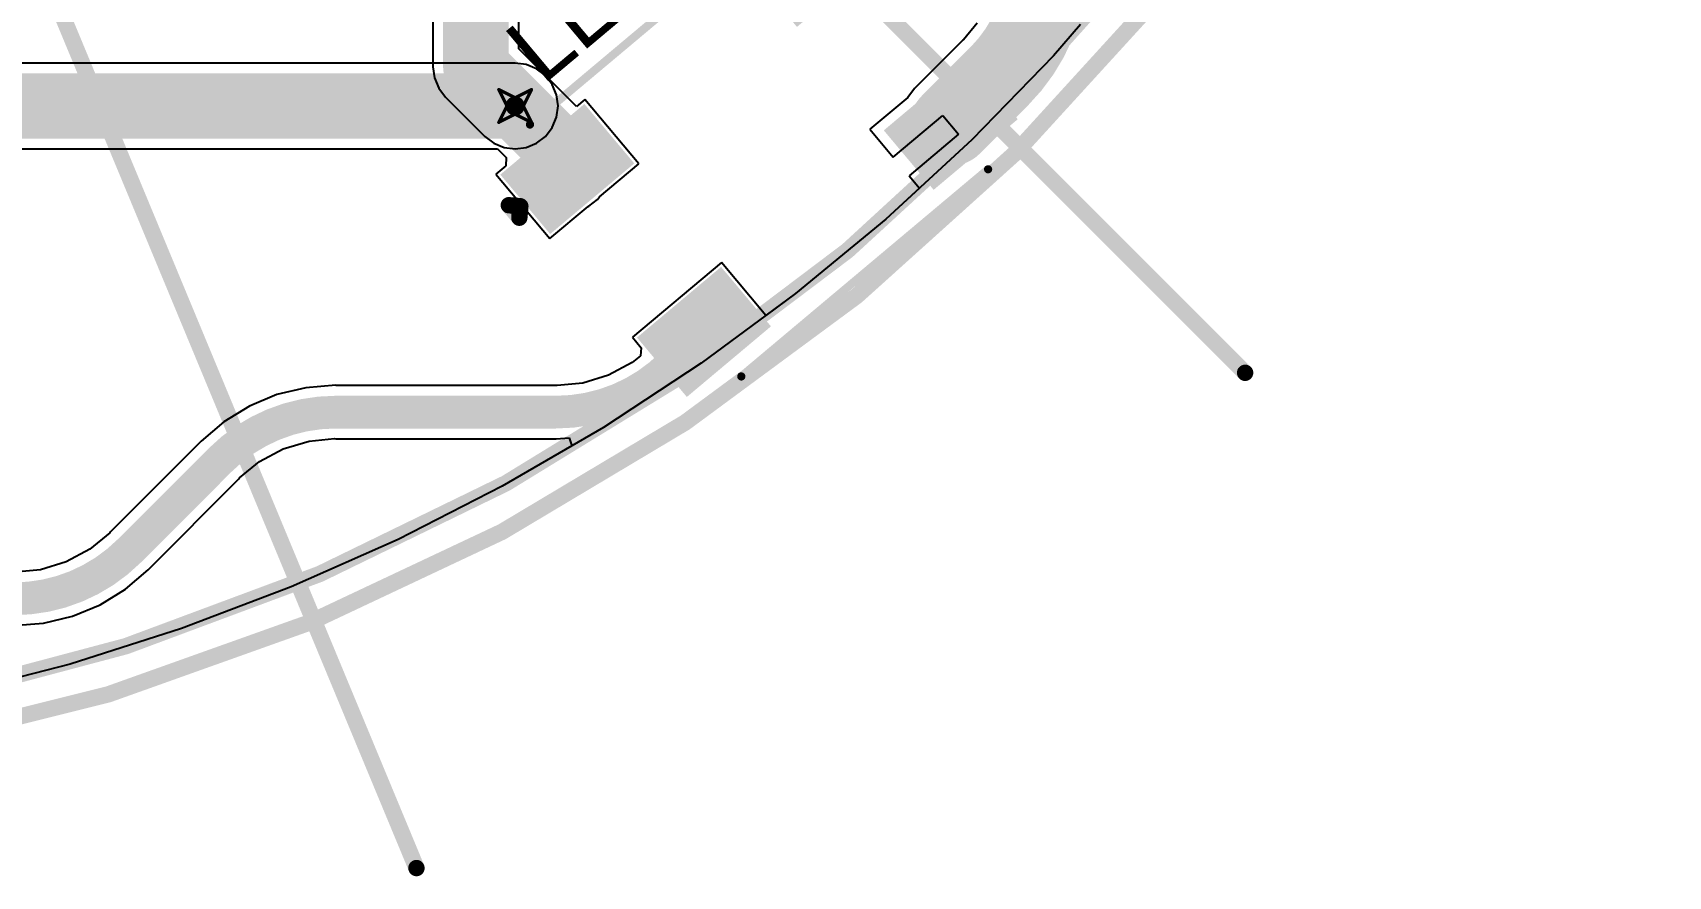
# Model space of a CAD drawing. Header units: millimetres. Extents: x -41 to 155, y -111 to 87.
# Drawn here: x 8.64 to 34.02, y -35.27 to -22.18 of the extents above; entities that cross this region are included whole.
import ezdxf

# ---------------------------------------------------------------- set-up
doc = ezdxf.new("R2010")
doc.units = ezdxf.units.MM
for name, color, linetype in [('BottomLayer', 5, 'Continuous'), ('DrillDrawing', 1, 'Continuous'), ('Mechanical1', 6, 'Continuous'), ('Mechanical2', 216, 'Continuous'), ('TopLayer', 1, 'Continuous'), ('TopOverlay', 2, 'Continuous'), ('TopPaste', 8, 'Continuous'), ('TopSolder', 216, 'Continuous'), ('ViaHoleLayer', 16, 'Continuous')]:
    doc.layers.add(name, color=color, linetype=linetype)
doc.styles.add('Arial', font='', dxfattribs={"height": 0.2})
doc.styles.get('Arial').set_extended_font_data('Arial')

# ---------------------------------------------------------------- blocks, each defined once
blk = doc.blocks.new('WS2812B_XF02_W_10')
at = {"layer": 'TopLayer'}
for points in [[(-3.25, 2.15), (-1.75, 2.15), (-1.75, 1.15), (-3.25, 1.15)], [(3.25, 1.15), (1.75, 1.15), (1.75, 2.15), (3.25, 2.15)], [(-3.25, -1.15), (-1.75, -1.15), (-1.75, -2.15), (-3.25, -2.15)], [(1.75, -1.15), (3.25, -1.15), (3.25, -2.15), (1.75, -2.15)]]:
    blk.add_hatch(color=1, dxfattribs=at).paths.add_polyline_path(points)
at = {"layer": 'TopPaste'}
for points in [[(-3.25, 2.15), (-1.75, 2.15), (-1.75, 1.15), (-3.25, 1.15)], [(3.25, 1.15), (1.75, 1.15), (1.75, 2.15), (3.25, 2.15)], [(-3.25, -1.15), (-1.75, -1.15), (-1.75, -2.15), (-3.25, -2.15)], [(1.75, -1.15), (3.25, -1.15), (3.25, -2.15), (1.75, -2.15)]]:
    blk.add_hatch(color=8, dxfattribs=at).paths.add_polyline_path(points)
at = {"layer": 'TopSolder'}
for points in [[(-3.352, 2.252), (-1.648, 2.252), (-1.648, 1.048), (-3.352, 1.048)], [(3.352, 1.048), (1.648, 1.048), (1.648, 2.252), (3.352, 2.252)], [(-3.352, -1.048), (-1.648, -1.048), (-1.648, -2.252), (-3.352, -2.252)], [(1.648, -1.048), (3.352, -1.048), (3.352, -2.252), (1.648, -2.252)]]:
    blk.add_hatch(color=216, dxfattribs=at).paths.add_polyline_path(points)
at = {"layer": 'TopOverlay'}
for points, const_width in [([(-2.5, 2.551), (2.5, 2.551)], 0.127), ([(-3.556, 1.803), (-3.556, 1.549)], 0.254), ([(-3.556, 1.803), (-3.429, 1.676)], 0.254), ([(-3.556, 1.549), (-3.429, 1.676)], 0.254), ([(-2.5, -2.551), (2.5, -2.551)], 0.127)]:
    blk.add_lwpolyline(points, dxfattribs=dict(at, const_width=const_width))
for points, const_width in [([(-2.532, 2.551, 1), (-2.468, 2.551, 1)], 0.0635), ([(2.468, 2.551, 1), (2.532, 2.551, 1)], 0.0635), ([(-3.62, 1.803, 1), (-3.493, 1.803, 1)], 0.127), ([(-3.62, 1.803, 1), (-3.493, 1.803, 1)], 0.127), ([(-3.493, 1.676, 1), (-3.366, 1.676, 1)], 0.127), ([(-3.493, 1.676, 1), (-3.366, 1.676, 1)], 0.127), ([(-3.619, 1.549, 1), (-3.493, 1.549, 1)], 0.127), ([(-3.619, 1.549, 1), (-3.493, 1.549, 1)], 0.127), ([(-2.532, -2.551, 1), (-2.468, -2.551, 1)], 0.0635), ([(2.468, -2.551, 1), (2.532, -2.551, 1)], 0.0635)]:
    blk.add_lwpolyline(points, format="xyb", close=True, dxfattribs=dict(at, const_width=const_width))

msp = doc.modelspace()

# ---------------------------------------------------------------- hatches: boundary and pattern name
at = {"layer": 'BottomLayer'}
h = msp.add_hatch(color=5, dxfattribs=at)
edge = h.paths.add_edge_path()
edge.add_arc((16.129, -23.317), 0.3, 0, 360)
at = {"layer": 'TopLayer'}
h = msp.add_hatch(color=1, dxfattribs=at)
edge = h.paths.add_edge_path()
edge.add_arc((16.129, -23.317), 0.3, 0, 360)
at = {"layer": 'ViaHoleLayer'}
h = msp.add_hatch(color=16, dxfattribs=at)
edge = h.paths.add_edge_path()
edge.add_arc((16.129, -23.317), 0.15, 0, 360)

# ---------------------------------------------------------------- linework, layer by layer
at = {"layer": 'BottomLayer'}
for p, q in [((14.853, -10.16), (14.853, -22.708)), ((16.185, -22.432), (16.185, -10.16)), ((24.903, -22.055), (24.483, -22.538)), ((16.6, -22.846), (16.185, -22.432)), ((24.483, -22.538), (23.216, -23.84)), ((14.853, -22.708), (14.853, -22.708)), ((14.853, -22.708), (14.876, -22.88)), ((14.876, -22.88), (14.943, -23.041)), ((14.943, -23.041), (15.048, -23.179)), ((16.706, -22.984), (16.6, -22.846)), ((16.772, -23.145), (16.706, -22.984)), ((15.048, -23.179), (15.658, -23.788)), ((16.795, -23.317), (16.772, -23.145)), ((16.772, -23.49), (16.795, -23.317)), ((16.706, -23.65), (16.772, -23.49)), ((15.658, -23.788), (15.796, -23.894)), ((16.462, -23.894), (16.6, -23.788)), ((16.6, -23.788), (16.706, -23.65)), ((23.216, -23.84), (21.881, -25.071)), ((15.796, -23.894), (15.957, -23.961)), ((15.957, -23.961), (16.129, -23.983)), ((16.129, -23.983), (16.301, -23.961)), ((16.301, -23.961), (16.462, -23.894)), ((21.881, -25.071), (20.48, -26.228)), ((20.48, -26.228), (19.018, -27.307)), ((19.018, -27.307), (17.5, -28.304)), ((17.5, -28.304), (15.93, -29.217)), ((15.93, -29.217), (14.312, -30.043)), ((14.312, -30.043), (12.651, -30.779)), ((12.651, -30.779), (10.953, -31.424)), ((10.953, -31.424), (9.222, -31.975)), ((9.222, -31.975), (7.464, -32.431))]:
    msp.add_line(p, q, dxfattribs=at)
at = {"layer": 'BottomLayer', "const_width": 1.016}
for points in [[(15.519, -22.708), (15.519, -10.16)], [(15.519, -22.708), (16.129, -23.317)]]:
    msp.add_lwpolyline(points, dxfattribs=at)
at = {"layer": 'BottomLayer', "const_width": 0.508}
for points in [[(15.265, -22.708, 1), (15.773, -22.708, 1)], [(15.265, -22.708, 1), (15.773, -22.708, 1)], [(15.875, -23.317, 1), (16.383, -23.317, 1)]]:
    msp.add_lwpolyline(points, format="xyb", close=True, dxfattribs=at)
at = {"layer": 'DrillDrawing', "const_width": 0.0508}
for points in [[(15.875, -23.063), (16.129, -23.19)], [(15.875, -23.063), (16.002, -23.317)], [(16.129, -23.19), (16.383, -23.063)], [(16.256, -23.317), (16.383, -23.063)], [(15.875, -23.571), (16.002, -23.317)], [(16.256, -23.317), (16.383, -23.571)], [(15.875, -23.571), (16.129, -23.444)], [(16.129, -23.444), (16.383, -23.571)]]:
    msp.add_lwpolyline(points, dxfattribs=at)
at = {"layer": 'DrillDrawing', "const_width": 0.0254}
for points in [[(15.862, -23.063, 1), (15.888, -23.063, 1)], [(15.862, -23.063, 1), (15.888, -23.063, 1)], [(16.37, -23.063, 1), (16.396, -23.063, 1)], [(16.37, -23.063, 1), (16.396, -23.063, 1)], [(15.989, -23.317, 1), (16.015, -23.317, 1)], [(15.989, -23.317, 1), (16.015, -23.317, 1)], [(16.116, -23.19, 1), (16.142, -23.19, 1)], [(16.116, -23.19, 1), (16.142, -23.19, 1)], [(16.243, -23.317, 1), (16.269, -23.317, 1)], [(16.243, -23.317, 1), (16.269, -23.317, 1)], [(15.862, -23.571, 1), (15.888, -23.571, 1)], [(15.862, -23.571, 1), (15.888, -23.571, 1)], [(16.116, -23.444, 1), (16.142, -23.444, 1)], [(16.116, -23.444, 1), (16.142, -23.444, 1)], [(16.37, -23.571, 1), (16.396, -23.571, 1)], [(16.37, -23.571, 1), (16.396, -23.571, 1)]]:
    msp.add_lwpolyline(points, format="xyb", close=True, dxfattribs=at)
at = {"layer": 'Mechanical1', "const_width": 0.254}
msp.add_lwpolyline([(-26.733, 19.828, -3.064051), (-27.016, -19.427)], format="xyb", dxfattribs=at)
for points in [[(-0.007, 0.006), (14.598, -35.141)], [(0, 0), (27.457, -27.457)]]:
    msp.add_lwpolyline(points, dxfattribs=at)
at = {"layer": 'Mechanical1', "const_width": 0.127}
for points in [[(27.394, -27.457, 1), (27.521, -27.457, 1)], [(14.534, -35.141, 1), (14.661, -35.141, 1)]]:
    msp.add_lwpolyline(points, format="xyb", close=True, dxfattribs=at)
at = {"layer": 'Mechanical2', "const_width": 0.254}
msp.add_lwpolyline([(-27.773, 19.435, -3.216016), (-28.067, -19.008)], format="xyb", dxfattribs=at)
at = {"layer": 'TopLayer'}
for p, q in [((23.298, -22.034), (23.087, -22.29)), ((23.078, -22.297), (22.328, -23.048)), ((23.087, -22.29), (23.078, -22.297)), ((16.129, -22.651), (-3.505, -22.651)), ((16.301, -22.674), (16.129, -22.651)), ((16.129, -22.651), (16.129, -22.651)), ((16.462, -22.74), (16.301, -22.674)), ((16.6, -22.846), (16.462, -22.74)), ((17.079, -23.325), (16.6, -22.846)), ((22.328, -23.048), (22.223, -23.184)), ((17.21, -23.215), (17.079, -23.325)), ((18.049, -24.215), (17.21, -23.215)), ((22.223, -23.184), (21.636, -23.677)), ((21.998, -24.109), (22.767, -23.463)), ((22.767, -23.463), (23.012, -23.755)), ((21.636, -23.677), (21.998, -24.109)), ((23.012, -23.755), (22.243, -24.4)), ((-3.229, -23.983), (15.853, -23.983)), ((15.853, -23.983), (15.988, -24.118)), ((15.983, -24.245), (15.827, -24.375)), ((15.988, -24.118), (15.983, -24.245)), ((17.44, -24.725), (18.049, -24.215)), ((15.827, -24.375), (16.666, -25.375)), ((22.402, -24.591), (21.881, -25.071)), ((22.243, -24.4), (22.402, -24.591)), ((17.26, -24.877), (17.271, -24.872)), ((17.271, -24.872), (17.409, -24.766)), ((17.409, -24.766), (17.44, -24.725)), ((16.666, -25.375), (17.26, -24.877)), ((21.881, -25.071), (20.48, -26.228)), ((19.331, -25.743), (17.948, -26.903)), ((20.022, -26.566), (19.331, -25.743)), ((20.48, -26.228), (20.022, -26.566)), ((17.948, -26.903), (18.086, -27.068)), ((18.086, -27.068), (18.075, -27.194)), ((17.947, -27.299), (17.579, -27.496)), ((18.075, -27.194), (17.947, -27.299)), ((13.346, -27.651), (12.883, -27.688)), ((13.346, -27.653), (13.346, -27.651)), ((16.763, -27.653), (13.346, -27.653)), ((16.782, -27.656), (16.763, -27.653)), ((17.179, -27.617), (16.782, -27.656)), ((17.579, -27.496), (17.179, -27.617)), ((12.432, -27.796), (12.004, -27.974)), ((12.883, -27.688), (12.432, -27.796)), ((12.004, -27.974), (11.608, -28.216)), ((11.608, -28.216), (11.256, -28.517)), ((11.257, -28.518), (9.849, -29.926)), ((11.256, -28.517), (11.257, -28.518)), ((12.162, -28.835), (12.53, -28.638)), ((12.53, -28.638), (12.93, -28.517)), ((12.93, -28.517), (13.327, -28.478)), ((13.327, -28.478), (13.346, -28.481)), ((13.346, -28.481), (16.763, -28.481)), ((17.007, -28.591), (15.93, -29.217)), ((16.763, -28.483), (16.968, -28.466)), ((16.763, -28.481), (16.763, -28.483)), ((16.968, -28.466), (17.007, -28.591)), ((11.853, -29.088), (12.162, -28.835)), ((10.435, -30.512), (11.843, -29.104)), ((11.843, -29.104), (11.853, -29.088)), ((15.93, -29.217), (14.312, -30.043)), ((9.838, -29.941), (9.53, -30.195)), ((9.849, -29.926), (9.838, -29.941)), ((9.53, -30.195), (9.161, -30.392)), ((14.312, -30.043), (12.651, -30.779)), ((9.161, -30.392), (8.762, -30.513)), ((8.762, -30.513), (8.364, -30.552)), ((10.083, -30.814), (10.436, -30.512)), ((10.436, -30.512), (10.435, -30.512)), ((9.688, -31.056), (10.083, -30.814)), ((12.651, -30.779), (10.953, -31.424)), ((9.259, -31.233), (9.688, -31.056)), ((8.346, -31.378), (8.808, -31.342)), ((8.808, -31.342), (9.259, -31.233)), ((10.953, -31.424), (9.222, -31.975)), ((9.222, -31.975), (7.464, -32.431))]:
    msp.add_line(p, q, dxfattribs=at)
for points, const_width in [([(24.384, -21.062, -0.198912), (23.64, -22.858)], 1.27), ([(16.818, -24.007, -0.198912), (16.938, -24.295)], 1.016), ([(18.559, -27.323, -0.198912), (16.763, -28.067)], 0.508), ([(11.55, -28.811, -0.198912), (13.346, -28.067)], 0.508), ([(10.142, -30.219, -0.198912), (8.346, -30.963)], 0.508)]:
    msp.add_lwpolyline(points, format="xyb", dxfattribs=dict(at, const_width=const_width))
for points, const_width in [([(22.889, -23.609), (23.64, -22.858)], 1.27), ([(-3.505, -23.317), (16.129, -23.317)], 1.016), ([(16.129, -23.317), (16.818, -24.007)], 1.016), ([(18.559, -27.323), (19.059, -26.823)], 0.508), ([(13.346, -28.067), (16.763, -28.067)], 0.508), ([(10.142, -30.219), (11.55, -28.811)], 0.508)]:
    msp.add_lwpolyline(points, dxfattribs=dict(at, const_width=const_width))
for points, const_width in [([(23.323, -22.858, 1), (23.958, -22.858, 1)], 0.635), ([(23.323, -22.858, 1), (23.958, -22.858, 1)], 0.635), ([(15.875, -23.317, 1), (16.383, -23.317, 1)], 0.508), ([(15.875, -23.317, 1), (16.383, -23.317, 1)], 0.508), ([(22.572, -23.609, 1), (23.207, -23.609, 1)], 0.635), ([(16.564, -24.007, 1), (17.072, -24.007, 1)], 0.508), ([(16.564, -24.007, 1), (17.072, -24.007, 1)], 0.508), ([(16.684, -24.295, 1), (17.192, -24.295, 1)], 0.508), ([(18.932, -26.823, 1), (19.186, -26.823, 1)], 0.254), ([(18.432, -27.323, 1), (18.686, -27.323, 1)], 0.254), ([(18.432, -27.323, 1), (18.686, -27.323, 1)], 0.254), ([(13.219, -28.067, 1), (13.473, -28.067, 1)], 0.254), ([(13.219, -28.067, 1), (13.473, -28.067, 1)], 0.254), ([(16.636, -28.067, 1), (16.89, -28.067, 1)], 0.254), ([(16.636, -28.067, 1), (16.89, -28.067, 1)], 0.254), ([(11.423, -28.811, 1), (11.677, -28.811, 1)], 0.254), ([(11.423, -28.811, 1), (11.677, -28.811, 1)], 0.254), ([(10.015, -30.219, 1), (10.269, -30.219, 1)], 0.254), ([(10.015, -30.219, 1), (10.269, -30.219, 1)], 0.254)]:
    msp.add_lwpolyline(points, format="xyb", close=True, dxfattribs=dict(at, const_width=const_width))

# ---------------------------------------------------------------- block references
at = {"rotation": 40}
msp.add_blockref('WS2812B_XF02_W_10', (19.914, -23.952), dxfattribs=at)

# ---------------------------------------------------------------- texts
at = {"layer": 'TopOverlay', "style": 'Arial'}
msp.add_text('LED4', height=1.016, rotation=40, dxfattribs=at).set_placement((16.552, -23.008))

doc.saveas('drawing.dxf')
